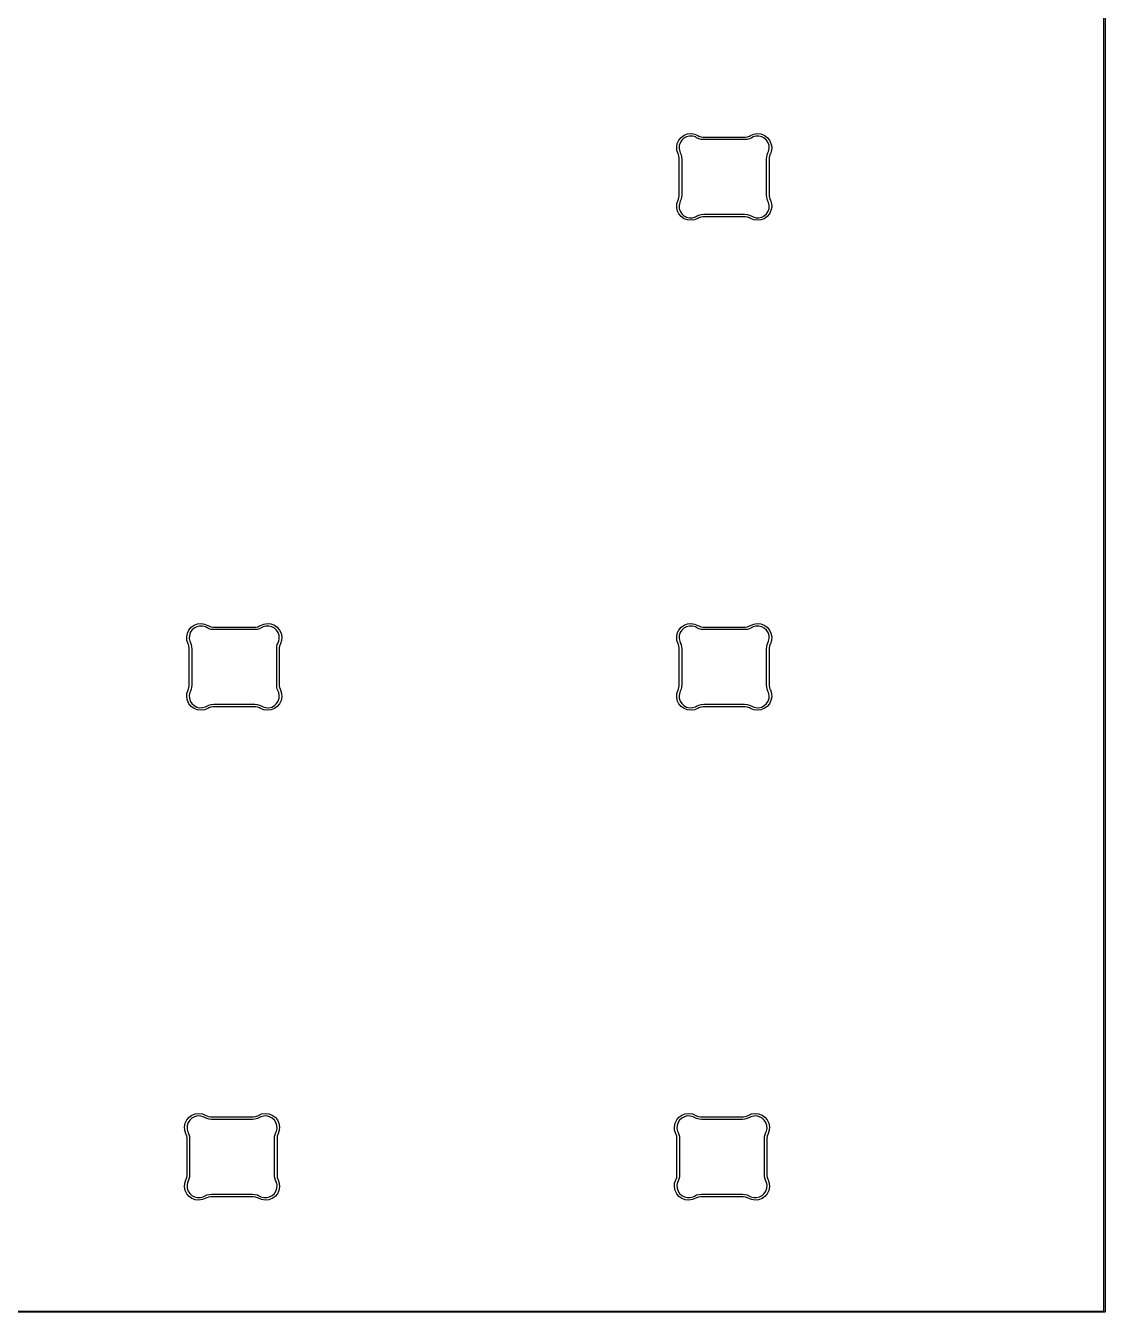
# Model space of a CAD drawing. Extents: x -0.9 to 12.5, y -6 to -2.
# Drawn here: x 10.844 to 12.497, y -5.967 to -3.998 of the extents above; entities that cross this region are included whole.
import ezdxf

# ---------------------------------------------------------------- set-up
doc = ezdxf.new("R2010")
doc.units = 0
doc.header["$MEASUREMENT"] = 0
doc.layers.add('BLACK', color=7, linetype='CONTINUOUS')

msp = doc.modelspace()

# ---------------------------------------------------------------- linework, layer by layer
at = {"layer": 'BLACK', "linetype": 'CONTINUOUS'}
for p, q in [((12.4951, -5.9652), (12.4951, -2.0301)), ((12.497, -2.0291), (12.497, -5.9661)), ((11.8419, -4.1777), (11.8443, -4.1727)), ((11.8443, -4.1727), (11.8478, -4.1685)), ((11.8488, -4.1729), (11.8463, -4.1767)), ((11.8478, -4.1685), (11.8523, -4.1653)), ((11.8521, -4.1698), (11.8488, -4.1729)), ((11.8561, -4.1677), (11.8521, -4.1698)), ((11.8523, -4.1653), (11.8574, -4.1633)), ((11.8606, -4.1666), (11.8561, -4.1677)), ((11.8574, -4.1633), (11.8629, -4.1627)), ((11.8651, -4.1667), (11.8606, -4.1666)), ((11.8629, -4.1627), (11.8683, -4.1635)), ((11.8695, -4.1679), (11.8651, -4.1667)), ((11.8683, -4.1635), (11.8734, -4.1657)), ((11.8714, -4.1691), (11.8695, -4.1679)), ((11.8749, -4.1707), (11.8714, -4.1691)), ((11.8714, -4.1691), (11.8714, -4.1691)), ((11.8714, -4.1691), (11.8714, -4.1691)), ((11.8714, -4.1691), (11.8714, -4.1691)), ((11.8714, -4.1691), (11.8714, -4.1691)), ((11.8734, -4.1657), (11.8734, -4.1657)), ((11.8734, -4.1657), (11.8734, -4.1657)), ((11.8734, -4.1657), (11.8734, -4.1657)), ((11.8734, -4.1657), (11.8734, -4.1657)), ((11.8734, -4.1657), (11.8734, -4.1657)), ((11.8734, -4.1657), (11.8748, -4.1665)), ((11.8748, -4.1665), (11.8777, -4.1676)), ((11.8785, -4.1717), (11.8749, -4.1707)), ((11.8777, -4.1676), (11.8808, -4.1681)), ((11.8823, -4.172), (11.8785, -4.1717)), ((11.8808, -4.1681), (11.8823, -4.1681)), ((11.8823, -4.1681), (11.8823, -4.1681)), ((11.8823, -4.1681), (11.8823, -4.1681)), ((11.8823, -4.1681), (11.9449, -4.1681)), ((11.9449, -4.172), (11.8823, -4.172)), ((11.8823, -4.172), (11.8823, -4.172)), ((11.9449, -4.1681), (11.9449, -4.1681)), ((11.9449, -4.1681), (11.9449, -4.1681)), ((11.9449, -4.1681), (11.9449, -4.1681)), ((11.9449, -4.1681), (11.9465, -4.1681)), ((11.9487, -4.1717), (11.9449, -4.172)), ((11.9449, -4.172), (11.9449, -4.172)), ((11.9449, -4.172), (11.9449, -4.172)), ((11.9465, -4.1681), (11.9495, -4.1676)), ((11.9524, -4.1707), (11.9487, -4.1717)), ((11.9495, -4.1676), (11.9525, -4.1665)), ((11.9558, -4.1691), (11.9524, -4.1707)), ((11.9525, -4.1665), (11.9538, -4.1657)), ((11.9538, -4.1657), (11.9589, -4.1635)), ((11.9538, -4.1657), (11.9538, -4.1657)), ((11.9538, -4.1657), (11.9538, -4.1657)), ((11.9538, -4.1657), (11.9538, -4.1657)), ((11.9578, -4.1679), (11.9558, -4.1691)), ((11.9558, -4.1691), (11.9558, -4.1691)), ((11.9558, -4.1691), (11.9558, -4.1691)), ((11.9558, -4.1691), (11.9558, -4.1691)), ((11.9622, -4.1667), (11.9578, -4.1679)), ((11.9589, -4.1635), (11.9643, -4.1627)), ((11.9667, -4.1666), (11.9622, -4.1667)), ((11.9643, -4.1627), (11.9698, -4.1633)), ((11.9711, -4.1677), (11.9667, -4.1666)), ((11.9698, -4.1633), (11.975, -4.1653)), ((11.9751, -4.1698), (11.9711, -4.1677)), ((11.975, -4.1653), (11.9794, -4.1685)), ((11.9784, -4.1729), (11.9751, -4.1698)), ((11.9809, -4.1767), (11.9784, -4.1729)), ((11.9794, -4.1685), (11.983, -4.1727)), ((11.983, -4.1727), (11.9853, -4.1777)), ((11.8409, -4.1831), (11.8419, -4.1777)), ((11.8412, -4.1886), (11.8409, -4.1831)), ((11.843, -4.1938), (11.8412, -4.1886)), ((11.8435, -4.195), (11.843, -4.1938)), ((11.843, -4.1938), (11.843, -4.1938)), ((11.8443, -4.1975), (11.8435, -4.195)), ((11.8449, -4.181), (11.8447, -4.1856)), ((11.8447, -4.1856), (11.8455, -4.19)), ((11.8463, -4.1767), (11.8449, -4.181)), ((11.8455, -4.19), (11.8465, -4.1921)), ((11.8465, -4.1921), (11.8477, -4.1951)), ((11.9795, -4.1951), (11.9807, -4.1921)), ((11.9807, -4.1921), (11.9817, -4.19)), ((11.9807, -4.1921), (11.9807, -4.1921)), ((11.9807, -4.1921), (11.9807, -4.1921)), ((11.9807, -4.1921), (11.9807, -4.1921)), ((11.9807, -4.1921), (11.9807, -4.1921)), ((11.9807, -4.1921), (11.9807, -4.1921)), ((11.9823, -4.181), (11.9809, -4.1767)), ((11.9817, -4.19), (11.9826, -4.1856)), ((11.9826, -4.1856), (11.9823, -4.181)), ((11.9837, -4.195), (11.9829, -4.1975)), ((11.9843, -4.1938), (11.9837, -4.195)), ((11.986, -4.1886), (11.9843, -4.1938)), ((11.9843, -4.1938), (11.9843, -4.1938)), ((11.9843, -4.1938), (11.9843, -4.1938)), ((11.9843, -4.1938), (11.9843, -4.1938)), ((11.9843, -4.1938), (11.9843, -4.1938)), ((11.9853, -4.1777), (11.9864, -4.1831)), ((11.9864, -4.1831), (11.986, -4.1886)), ((11.8447, -4.2001), (11.8443, -4.1975)), ((11.8447, -4.2015), (11.8447, -4.2001)), ((11.8447, -4.2568), (11.8447, -4.2015)), ((11.8447, -4.2015), (11.8447, -4.2015)), ((11.8477, -4.1951), (11.8484, -4.1982)), ((11.8484, -4.1982), (11.8487, -4.2015)), ((11.8487, -4.2015), (11.8487, -4.2015)), ((11.8487, -4.2015), (11.8487, -4.2015)), ((11.8487, -4.2015), (11.8487, -4.2015)), ((11.8487, -4.2015), (11.8487, -4.2568)), ((11.9786, -4.2015), (11.9788, -4.1982)), ((11.9786, -4.2568), (11.9786, -4.2015)), ((11.9786, -4.2015), (11.9786, -4.2015)), ((11.9786, -4.2015), (11.9786, -4.2015)), ((11.9788, -4.1982), (11.9795, -4.1951)), ((11.9829, -4.1975), (11.9825, -4.2001)), ((11.9825, -4.2001), (11.9825, -4.2015)), ((11.9825, -4.2015), (11.9825, -4.2568)), ((11.8409, -4.2752), (11.8412, -4.2697)), ((11.8412, -4.2697), (11.843, -4.2645)), ((11.843, -4.2645), (11.8435, -4.2633)), ((11.843, -4.2645), (11.843, -4.2645)), ((11.843, -4.2645), (11.843, -4.2645)), ((11.843, -4.2645), (11.843, -4.2645)), ((11.843, -4.2645), (11.843, -4.2645)), ((11.8435, -4.2633), (11.8443, -4.2608)), ((11.8443, -4.2608), (11.8447, -4.2581)), ((11.8447, -4.2581), (11.8447, -4.2568)), ((11.8447, -4.2568), (11.8447, -4.2568)), ((11.8455, -4.2682), (11.8447, -4.2727)), ((11.8447, -4.2727), (11.8449, -4.2772)), ((11.8465, -4.2662), (11.8455, -4.2682)), ((11.8477, -4.2632), (11.8465, -4.2662)), ((11.8465, -4.2662), (11.8465, -4.2662)), ((11.8465, -4.2662), (11.8465, -4.2662)), ((11.8465, -4.2662), (11.8465, -4.2662)), ((11.8465, -4.2662), (11.8465, -4.2662)), ((11.8465, -4.2662), (11.8465, -4.2662)), ((11.8484, -4.26), (11.8477, -4.2632)), ((11.8487, -4.2568), (11.8484, -4.26)), ((11.8487, -4.2568), (11.8487, -4.2568)), ((11.8487, -4.2568), (11.8487, -4.2568)), ((11.9788, -4.26), (11.9786, -4.2568)), ((11.9786, -4.2568), (11.9786, -4.2568)), ((11.9786, -4.2568), (11.9786, -4.2568)), ((11.9786, -4.2568), (11.9786, -4.2568)), ((11.9795, -4.2632), (11.9788, -4.26)), ((11.9807, -4.2662), (11.9795, -4.2632)), ((11.9817, -4.2682), (11.9807, -4.2662)), ((11.9807, -4.2662), (11.9807, -4.2662)), ((11.9807, -4.2662), (11.9807, -4.2662)), ((11.9826, -4.2727), (11.9817, -4.2682)), ((11.9823, -4.2772), (11.9826, -4.2727)), ((11.9825, -4.2568), (11.9825, -4.2568)), ((11.9825, -4.2568), (11.9825, -4.2581)), ((11.9825, -4.2581), (11.9829, -4.2608)), ((11.9829, -4.2608), (11.9837, -4.2633)), ((11.9837, -4.2633), (11.9843, -4.2645)), ((11.9843, -4.2645), (11.9843, -4.2645)), ((11.9843, -4.2645), (11.9843, -4.2645)), ((11.9843, -4.2645), (11.986, -4.2697)), ((11.986, -4.2697), (11.9864, -4.2752)), ((11.8419, -4.2806), (11.8409, -4.2752)), ((11.8443, -4.2856), (11.8419, -4.2806)), ((11.8478, -4.2898), (11.8443, -4.2856)), ((11.8449, -4.2772), (11.8463, -4.2815)), ((11.8463, -4.2815), (11.8488, -4.2854)), ((11.8523, -4.293), (11.8478, -4.2898)), ((11.8488, -4.2854), (11.8521, -4.2884)), ((11.8521, -4.2884), (11.8561, -4.2906)), ((11.8574, -4.2949), (11.8523, -4.293)), ((11.8561, -4.2906), (11.8606, -4.2916)), ((11.8606, -4.2916), (11.8651, -4.2915)), ((11.8651, -4.2915), (11.8695, -4.2903)), ((11.8734, -4.2926), (11.8683, -4.2947)), ((11.8695, -4.2903), (11.8714, -4.2892)), ((11.8714, -4.2892), (11.8749, -4.2876)), ((11.8714, -4.2892), (11.8714, -4.2892)), ((11.8748, -4.2918), (11.8734, -4.2926)), ((11.8734, -4.2926), (11.8734, -4.2926)), ((11.8734, -4.2926), (11.8734, -4.2926)), ((11.8777, -4.2907), (11.8748, -4.2918)), ((11.8749, -4.2876), (11.8785, -4.2866)), ((11.8808, -4.2902), (11.8777, -4.2907)), ((11.8785, -4.2866), (11.8823, -4.2862)), ((11.8823, -4.2902), (11.8808, -4.2902)), ((11.8823, -4.2862), (11.8823, -4.2862)), ((11.8823, -4.2862), (11.8823, -4.2862)), ((11.8823, -4.2862), (11.8823, -4.2862)), ((11.8823, -4.2862), (11.9449, -4.2862)), ((11.9449, -4.2902), (11.8823, -4.2902)), ((11.8823, -4.2902), (11.8823, -4.2902)), ((11.8823, -4.2902), (11.8823, -4.2902)), ((11.9449, -4.2862), (11.9449, -4.2862)), ((11.9449, -4.2862), (11.9487, -4.2866)), ((11.9465, -4.2902), (11.9449, -4.2902)), ((11.9449, -4.2902), (11.9449, -4.2902)), ((11.9449, -4.2902), (11.9449, -4.2902)), ((11.9495, -4.2907), (11.9465, -4.2902)), ((11.9487, -4.2866), (11.9524, -4.2876)), ((11.9525, -4.2918), (11.9495, -4.2907)), ((11.9524, -4.2876), (11.9558, -4.2892)), ((11.9538, -4.2926), (11.9525, -4.2918)), ((11.9589, -4.2947), (11.9538, -4.2926)), ((11.9538, -4.2926), (11.9538, -4.2926)), ((11.9538, -4.2926), (11.9538, -4.2926)), ((11.9538, -4.2926), (11.9538, -4.2926)), ((11.9538, -4.2926), (11.9538, -4.2926)), ((11.9538, -4.2926), (11.9538, -4.2926)), ((11.9558, -4.2892), (11.9558, -4.2892)), ((11.9558, -4.2892), (11.9558, -4.2892)), ((11.9558, -4.2892), (11.9558, -4.2892)), ((11.9558, -4.2892), (11.9558, -4.2892)), ((11.9558, -4.2892), (11.9578, -4.2903)), ((11.9578, -4.2903), (11.9622, -4.2915)), ((11.9622, -4.2915), (11.9667, -4.2916)), ((11.9667, -4.2916), (11.9711, -4.2906)), ((11.975, -4.293), (11.9698, -4.2949)), ((11.9711, -4.2906), (11.9751, -4.2884)), ((11.9794, -4.2898), (11.975, -4.293)), ((11.9751, -4.2884), (11.9784, -4.2854)), ((11.9784, -4.2854), (11.9809, -4.2815)), ((11.983, -4.2856), (11.9794, -4.2898)), ((11.9809, -4.2815), (11.9823, -4.2772)), ((11.9853, -4.2806), (11.983, -4.2856)), ((11.9864, -4.2752), (11.9853, -4.2806)), ((11.8629, -4.2955), (11.8574, -4.2949)), ((11.8683, -4.2947), (11.8629, -4.2955)), ((11.9643, -4.2955), (11.9589, -4.2947)), ((11.9698, -4.2949), (11.9643, -4.2955)), ((11.0919, -4.9277), (11.0943, -4.9227)), ((11.0943, -4.9227), (11.0978, -4.9185)), ((11.0988, -4.9229), (11.0963, -4.9267)), ((11.0978, -4.9185), (11.1023, -4.9153)), ((11.1021, -4.9198), (11.0988, -4.9229)), ((11.1061, -4.9177), (11.1021, -4.9198)), ((11.1023, -4.9153), (11.1074, -4.9133)), ((11.1106, -4.9166), (11.1061, -4.9177)), ((11.1074, -4.9133), (11.1129, -4.9127)), ((11.1151, -4.9167), (11.1106, -4.9166)), ((11.1129, -4.9127), (11.1183, -4.9135)), ((11.1195, -4.9179), (11.1151, -4.9167)), ((11.1183, -4.9135), (11.1234, -4.9157)), ((11.1214, -4.9191), (11.1195, -4.9179)), ((11.1249, -4.9207), (11.1214, -4.9191)), ((11.1214, -4.9191), (11.1214, -4.9191)), ((11.1214, -4.9191), (11.1214, -4.9191)), ((11.1214, -4.9191), (11.1214, -4.9191)), ((11.1214, -4.9191), (11.1214, -4.9191)), ((11.1234, -4.9157), (11.1234, -4.9157)), ((11.1234, -4.9157), (11.1234, -4.9157)), ((11.1234, -4.9157), (11.1234, -4.9157)), ((11.1234, -4.9157), (11.1234, -4.9157)), ((11.1234, -4.9157), (11.1234, -4.9157)), ((11.1234, -4.9157), (11.1248, -4.9165)), ((11.1248, -4.9165), (11.1277, -4.9176)), ((11.1285, -4.9217), (11.1249, -4.9207)), ((11.1277, -4.9176), (11.1308, -4.9181)), ((11.1323, -4.922), (11.1285, -4.9217)), ((11.1308, -4.9181), (11.1323, -4.9181)), ((11.1323, -4.9181), (11.1323, -4.9181)), ((11.1323, -4.9181), (11.1323, -4.9181)), ((11.1323, -4.9181), (11.1949, -4.9181)), ((11.1949, -4.922), (11.1323, -4.922)), ((11.1323, -4.922), (11.1323, -4.922)), ((11.1949, -4.9181), (11.1949, -4.9181)), ((11.1949, -4.9181), (11.1949, -4.9181)), ((11.1949, -4.9181), (11.1949, -4.9181)), ((11.1949, -4.9181), (11.1965, -4.9181)), ((11.1987, -4.9217), (11.1949, -4.922)), ((11.1949, -4.922), (11.1949, -4.922)), ((11.1949, -4.922), (11.1949, -4.922)), ((11.1965, -4.9181), (11.1995, -4.9176)), ((11.2024, -4.9207), (11.1987, -4.9217)), ((11.1995, -4.9176), (11.2025, -4.9165)), ((11.2058, -4.9191), (11.2024, -4.9207)), ((11.2025, -4.9165), (11.2038, -4.9157)), ((11.2038, -4.9157), (11.2089, -4.9135)), ((11.2038, -4.9157), (11.2038, -4.9157)), ((11.2038, -4.9157), (11.2038, -4.9157)), ((11.2038, -4.9157), (11.2038, -4.9157)), ((11.2078, -4.9179), (11.2058, -4.9191)), ((11.2058, -4.9191), (11.2058, -4.9191)), ((11.2058, -4.9191), (11.2058, -4.9191)), ((11.2058, -4.9191), (11.2058, -4.9191)), ((11.2122, -4.9167), (11.2078, -4.9179)), ((11.2089, -4.9135), (11.2143, -4.9127)), ((11.2167, -4.9166), (11.2122, -4.9167)), ((11.2143, -4.9127), (11.2198, -4.9133)), ((11.2211, -4.9177), (11.2167, -4.9166)), ((11.2198, -4.9133), (11.225, -4.9153)), ((11.2251, -4.9198), (11.2211, -4.9177)), ((11.225, -4.9153), (11.2294, -4.9185)), ((11.2284, -4.9229), (11.2251, -4.9198)), ((11.2309, -4.9267), (11.2284, -4.9229)), ((11.2294, -4.9185), (11.233, -4.9227)), ((11.233, -4.9227), (11.2353, -4.9277)), ((11.8419, -4.9277), (11.8443, -4.9227)), ((11.8443, -4.9227), (11.8478, -4.9185)), ((11.8488, -4.9229), (11.8463, -4.9267)), ((11.8478, -4.9185), (11.8523, -4.9153)), ((11.8521, -4.9198), (11.8488, -4.9229)), ((11.8561, -4.9177), (11.8521, -4.9198)), ((11.8523, -4.9153), (11.8574, -4.9133)), ((11.8606, -4.9166), (11.8561, -4.9177)), ((11.8574, -4.9133), (11.8629, -4.9127)), ((11.8651, -4.9167), (11.8606, -4.9166)), ((11.8629, -4.9127), (11.8683, -4.9135)), ((11.8695, -4.9179), (11.8651, -4.9167)), ((11.8683, -4.9135), (11.8734, -4.9157)), ((11.8714, -4.9191), (11.8695, -4.9179)), ((11.8749, -4.9207), (11.8714, -4.9191)), ((11.8714, -4.9191), (11.8714, -4.9191)), ((11.8714, -4.9191), (11.8714, -4.9191)), ((11.8714, -4.9191), (11.8714, -4.9191)), ((11.8714, -4.9191), (11.8714, -4.9191)), ((11.8734, -4.9157), (11.8734, -4.9157)), ((11.8734, -4.9157), (11.8734, -4.9157)), ((11.8734, -4.9157), (11.8734, -4.9157)), ((11.8734, -4.9157), (11.8734, -4.9157)), ((11.8734, -4.9157), (11.8734, -4.9157)), ((11.8734, -4.9157), (11.8748, -4.9165)), ((11.8748, -4.9165), (11.8777, -4.9176)), ((11.8785, -4.9217), (11.8749, -4.9207)), ((11.8777, -4.9176), (11.8808, -4.9181)), ((11.8823, -4.922), (11.8785, -4.9217)), ((11.8808, -4.9181), (11.8823, -4.9181)), ((11.8823, -4.9181), (11.8823, -4.9181)), ((11.8823, -4.9181), (11.8823, -4.9181)), ((11.8823, -4.9181), (11.9449, -4.9181)), ((11.9449, -4.922), (11.8823, -4.922)), ((11.8823, -4.922), (11.8823, -4.922)), ((11.9449, -4.9181), (11.9449, -4.9181)), ((11.9449, -4.9181), (11.9449, -4.9181)), ((11.9449, -4.9181), (11.9449, -4.9181)), ((11.9449, -4.9181), (11.9465, -4.9181)), ((11.9487, -4.9217), (11.9449, -4.922)), ((11.9449, -4.922), (11.9449, -4.922)), ((11.9449, -4.922), (11.9449, -4.922)), ((11.9465, -4.9181), (11.9495, -4.9176)), ((11.9524, -4.9207), (11.9487, -4.9217)), ((11.9495, -4.9176), (11.9525, -4.9165)), ((11.9558, -4.9191), (11.9524, -4.9207)), ((11.9525, -4.9165), (11.9538, -4.9157)), ((11.9538, -4.9157), (11.9589, -4.9135)), ((11.9538, -4.9157), (11.9538, -4.9157)), ((11.9538, -4.9157), (11.9538, -4.9157)), ((11.9538, -4.9157), (11.9538, -4.9157)), ((11.9578, -4.9179), (11.9558, -4.9191)), ((11.9558, -4.9191), (11.9558, -4.9191)), ((11.9558, -4.9191), (11.9558, -4.9191)), ((11.9558, -4.9191), (11.9558, -4.9191)), ((11.9622, -4.9167), (11.9578, -4.9179)), ((11.9589, -4.9135), (11.9643, -4.9127)), ((11.9667, -4.9166), (11.9622, -4.9167)), ((11.9643, -4.9127), (11.9698, -4.9133)), ((11.9711, -4.9177), (11.9667, -4.9166)), ((11.9698, -4.9133), (11.975, -4.9153)), ((11.9751, -4.9198), (11.9711, -4.9177)), ((11.975, -4.9153), (11.9794, -4.9185)), ((11.9784, -4.9229), (11.9751, -4.9198)), ((11.9809, -4.9267), (11.9784, -4.9229)), ((11.9794, -4.9185), (11.983, -4.9227)), ((11.983, -4.9227), (11.9853, -4.9277)), ((11.0909, -4.9331), (11.0919, -4.9277)), ((11.0912, -4.9386), (11.0909, -4.9331)), ((11.093, -4.9438), (11.0912, -4.9386)), ((11.0949, -4.931), (11.0947, -4.9356)), ((11.0947, -4.9356), (11.0955, -4.94)), ((11.0963, -4.9267), (11.0949, -4.931)), ((11.0955, -4.94), (11.0965, -4.9421)), ((11.0965, -4.9421), (11.0977, -4.9451)), ((11.2295, -4.9451), (11.2307, -4.9421)), ((11.2307, -4.9421), (11.2317, -4.94)), ((11.2307, -4.9421), (11.2307, -4.9421)), ((11.2307, -4.9421), (11.2307, -4.9421)), ((11.2307, -4.9421), (11.2307, -4.9421)), ((11.2307, -4.9421), (11.2307, -4.9421)), ((11.2307, -4.9421), (11.2307, -4.9421)), ((11.2323, -4.931), (11.2309, -4.9267)), ((11.2317, -4.94), (11.2326, -4.9356)), ((11.2326, -4.9356), (11.2323, -4.931)), ((11.236, -4.9386), (11.2343, -4.9438)), ((11.2353, -4.9277), (11.2364, -4.9331)), ((11.2364, -4.9331), (11.236, -4.9386)), ((11.8409, -4.9331), (11.8419, -4.9277)), ((11.8412, -4.9386), (11.8409, -4.9331)), ((11.843, -4.9438), (11.8412, -4.9386)), ((11.8449, -4.931), (11.8447, -4.9356)), ((11.8447, -4.9356), (11.8455, -4.94)), ((11.8463, -4.9267), (11.8449, -4.931)), ((11.8455, -4.94), (11.8465, -4.9421)), ((11.8465, -4.9421), (11.8477, -4.9451)), ((11.9795, -4.9451), (11.9807, -4.9421)), ((11.9807, -4.9421), (11.9817, -4.94)), ((11.9807, -4.9421), (11.9807, -4.9421)), ((11.9807, -4.9421), (11.9807, -4.9421)), ((11.9807, -4.9421), (11.9807, -4.9421)), ((11.9807, -4.9421), (11.9807, -4.9421)), ((11.9807, -4.9421), (11.9807, -4.9421)), ((11.9823, -4.931), (11.9809, -4.9267)), ((11.9817, -4.94), (11.9826, -4.9356)), ((11.9826, -4.9356), (11.9823, -4.931)), ((11.986, -4.9386), (11.9843, -4.9438)), ((11.9853, -4.9277), (11.9864, -4.9331)), ((11.9864, -4.9331), (11.986, -4.9386)), ((11.0935, -4.945), (11.093, -4.9438)), ((11.093, -4.9438), (11.093, -4.9438)), ((11.0943, -4.9475), (11.0935, -4.945)), ((11.0947, -4.9501), (11.0943, -4.9475)), ((11.0947, -4.9515), (11.0947, -4.9501)), ((11.0947, -5.0068), (11.0947, -4.9515)), ((11.0947, -4.9515), (11.0947, -4.9515)), ((11.0977, -4.9451), (11.0984, -4.9482)), ((11.0984, -4.9482), (11.0987, -4.9515)), ((11.0987, -4.9515), (11.0987, -4.9515)), ((11.0987, -4.9515), (11.0987, -4.9515)), ((11.0987, -4.9515), (11.0987, -4.9515)), ((11.0987, -4.9515), (11.0987, -5.0068)), ((11.2286, -4.9515), (11.2288, -4.9482)), ((11.2286, -5.0068), (11.2286, -4.9515)), ((11.2286, -4.9515), (11.2286, -4.9515)), ((11.2286, -4.9515), (11.2286, -4.9515)), ((11.2288, -4.9482), (11.2295, -4.9451)), ((11.2329, -4.9475), (11.2325, -4.9501)), ((11.2325, -4.9501), (11.2325, -4.9515)), ((11.2325, -4.9515), (11.2325, -5.0068)), ((11.2337, -4.945), (11.2329, -4.9475)), ((11.2343, -4.9438), (11.2337, -4.945)), ((11.2343, -4.9438), (11.2343, -4.9438)), ((11.2343, -4.9438), (11.2343, -4.9438)), ((11.2343, -4.9438), (11.2343, -4.9438)), ((11.2343, -4.9438), (11.2343, -4.9438)), ((11.8435, -4.945), (11.843, -4.9438)), ((11.843, -4.9438), (11.843, -4.9438)), ((11.8443, -4.9475), (11.8435, -4.945)), ((11.8447, -4.9501), (11.8443, -4.9475)), ((11.8447, -4.9515), (11.8447, -4.9501)), ((11.8447, -5.0068), (11.8447, -4.9515)), ((11.8447, -4.9515), (11.8447, -4.9515)), ((11.8477, -4.9451), (11.8484, -4.9482)), ((11.8484, -4.9482), (11.8487, -4.9515)), ((11.8487, -4.9515), (11.8487, -4.9515)), ((11.8487, -4.9515), (11.8487, -4.9515)), ((11.8487, -4.9515), (11.8487, -4.9515)), ((11.8487, -4.9515), (11.8487, -5.0068)), ((11.9786, -4.9515), (11.9788, -4.9482)), ((11.9786, -5.0068), (11.9786, -4.9515)), ((11.9786, -4.9515), (11.9786, -4.9515)), ((11.9786, -4.9515), (11.9786, -4.9515)), ((11.9788, -4.9482), (11.9795, -4.9451)), ((11.9829, -4.9475), (11.9825, -4.9501)), ((11.9825, -4.9501), (11.9825, -4.9515)), ((11.9825, -4.9515), (11.9825, -5.0068)), ((11.9837, -4.945), (11.9829, -4.9475)), ((11.9843, -4.9438), (11.9837, -4.945)), ((11.9843, -4.9438), (11.9843, -4.9438)), ((11.9843, -4.9438), (11.9843, -4.9438)), ((11.9843, -4.9438), (11.9843, -4.9438)), ((11.9843, -4.9438), (11.9843, -4.9438)), ((11.0909, -5.0252), (11.0912, -5.0197)), ((11.0912, -5.0197), (11.093, -5.0145)), ((11.093, -5.0145), (11.0935, -5.0133)), ((11.093, -5.0145), (11.093, -5.0145)), ((11.093, -5.0145), (11.093, -5.0145)), ((11.093, -5.0145), (11.093, -5.0145)), ((11.093, -5.0145), (11.093, -5.0145)), ((11.0935, -5.0133), (11.0943, -5.0108)), ((11.0943, -5.0108), (11.0947, -5.0081)), ((11.0947, -5.0081), (11.0947, -5.0068)), ((11.0947, -5.0068), (11.0947, -5.0068)), ((11.0955, -5.0182), (11.0947, -5.0227)), ((11.0965, -5.0162), (11.0955, -5.0182)), ((11.0977, -5.0132), (11.0965, -5.0162)), ((11.0965, -5.0162), (11.0965, -5.0162)), ((11.0965, -5.0162), (11.0965, -5.0162)), ((11.0965, -5.0162), (11.0965, -5.0162)), ((11.0965, -5.0162), (11.0965, -5.0162)), ((11.0965, -5.0162), (11.0965, -5.0162)), ((11.0984, -5.01), (11.0977, -5.0132)), ((11.0987, -5.0068), (11.0984, -5.01)), ((11.0987, -5.0068), (11.0987, -5.0068)), ((11.0987, -5.0068), (11.0987, -5.0068)), ((11.2288, -5.01), (11.2286, -5.0068)), ((11.2286, -5.0068), (11.2286, -5.0068)), ((11.2286, -5.0068), (11.2286, -5.0068)), ((11.2286, -5.0068), (11.2286, -5.0068)), ((11.2295, -5.0132), (11.2288, -5.01)), ((11.2307, -5.0162), (11.2295, -5.0132)), ((11.2317, -5.0182), (11.2307, -5.0162)), ((11.2307, -5.0162), (11.2307, -5.0162)), ((11.2307, -5.0162), (11.2307, -5.0162)), ((11.2326, -5.0227), (11.2317, -5.0182)), ((11.2325, -5.0068), (11.2325, -5.0068)), ((11.2325, -5.0068), (11.2325, -5.0081)), ((11.2325, -5.0081), (11.2329, -5.0108)), ((11.2329, -5.0108), (11.2337, -5.0133)), ((11.2337, -5.0133), (11.2343, -5.0145)), ((11.2343, -5.0145), (11.2343, -5.0145)), ((11.2343, -5.0145), (11.2343, -5.0145)), ((11.2343, -5.0145), (11.236, -5.0197)), ((11.236, -5.0197), (11.2364, -5.0252)), ((11.8409, -5.0252), (11.8412, -5.0197)), ((11.8412, -5.0197), (11.843, -5.0145)), ((11.843, -5.0145), (11.8435, -5.0133)), ((11.843, -5.0145), (11.843, -5.0145)), ((11.843, -5.0145), (11.843, -5.0145)), ((11.843, -5.0145), (11.843, -5.0145)), ((11.843, -5.0145), (11.843, -5.0145)), ((11.8435, -5.0133), (11.8443, -5.0108)), ((11.8443, -5.0108), (11.8447, -5.0081)), ((11.8447, -5.0081), (11.8447, -5.0068)), ((11.8447, -5.0068), (11.8447, -5.0068)), ((11.8455, -5.0182), (11.8447, -5.0227)), ((11.8465, -5.0162), (11.8455, -5.0182)), ((11.8477, -5.0132), (11.8465, -5.0162)), ((11.8465, -5.0162), (11.8465, -5.0162)), ((11.8465, -5.0162), (11.8465, -5.0162)), ((11.8465, -5.0162), (11.8465, -5.0162)), ((11.8465, -5.0162), (11.8465, -5.0162)), ((11.8465, -5.0162), (11.8465, -5.0162)), ((11.8484, -5.01), (11.8477, -5.0132)), ((11.8487, -5.0068), (11.8484, -5.01)), ((11.8487, -5.0068), (11.8487, -5.0068)), ((11.8487, -5.0068), (11.8487, -5.0068)), ((11.9788, -5.01), (11.9786, -5.0068)), ((11.9786, -5.0068), (11.9786, -5.0068)), ((11.9786, -5.0068), (11.9786, -5.0068)), ((11.9786, -5.0068), (11.9786, -5.0068)), ((11.9795, -5.0132), (11.9788, -5.01)), ((11.9807, -5.0162), (11.9795, -5.0132)), ((11.9817, -5.0182), (11.9807, -5.0162)), ((11.9807, -5.0162), (11.9807, -5.0162)), ((11.9807, -5.0162), (11.9807, -5.0162)), ((11.9826, -5.0227), (11.9817, -5.0182)), ((11.9825, -5.0068), (11.9825, -5.0068)), ((11.9825, -5.0068), (11.9825, -5.0081)), ((11.9825, -5.0081), (11.9829, -5.0108)), ((11.9829, -5.0108), (11.9837, -5.0133)), ((11.9837, -5.0133), (11.9843, -5.0145)), ((11.9843, -5.0145), (11.9843, -5.0145)), ((11.9843, -5.0145), (11.9843, -5.0145)), ((11.9843, -5.0145), (11.986, -5.0197)), ((11.986, -5.0197), (11.9864, -5.0252)), ((11.0919, -5.0306), (11.0909, -5.0252)), ((11.0943, -5.0356), (11.0919, -5.0306)), ((11.0978, -5.0398), (11.0943, -5.0356)), ((11.0947, -5.0227), (11.0949, -5.0272)), ((11.0949, -5.0272), (11.0963, -5.0315)), ((11.0963, -5.0315), (11.0988, -5.0354)), ((11.1023, -5.043), (11.0978, -5.0398)), ((11.0988, -5.0354), (11.1021, -5.0384)), ((11.1021, -5.0384), (11.1061, -5.0406)), ((11.1061, -5.0406), (11.1106, -5.0416)), ((11.1106, -5.0416), (11.1151, -5.0415)), ((11.1151, -5.0415), (11.1195, -5.0403)), ((11.1195, -5.0403), (11.1214, -5.0392)), ((11.1214, -5.0392), (11.1249, -5.0376)), ((11.1214, -5.0392), (11.1214, -5.0392)), ((11.1248, -5.0418), (11.1234, -5.0426)), ((11.1277, -5.0407), (11.1248, -5.0418)), ((11.1249, -5.0376), (11.1285, -5.0366)), ((11.1308, -5.0402), (11.1277, -5.0407)), ((11.1285, -5.0366), (11.1323, -5.0362)), ((11.1323, -5.0402), (11.1308, -5.0402)), ((11.1323, -5.0362), (11.1323, -5.0362)), ((11.1323, -5.0362), (11.1323, -5.0362)), ((11.1323, -5.0362), (11.1323, -5.0362)), ((11.1323, -5.0362), (11.1949, -5.0362)), ((11.1949, -5.0402), (11.1323, -5.0402)), ((11.1323, -5.0402), (11.1323, -5.0402)), ((11.1323, -5.0402), (11.1323, -5.0402)), ((11.1949, -5.0362), (11.1949, -5.0362)), ((11.1949, -5.0362), (11.1987, -5.0366)), ((11.1965, -5.0402), (11.1949, -5.0402)), ((11.1949, -5.0402), (11.1949, -5.0402)), ((11.1949, -5.0402), (11.1949, -5.0402)), ((11.1995, -5.0407), (11.1965, -5.0402)), ((11.1987, -5.0366), (11.2024, -5.0376)), ((11.2025, -5.0418), (11.1995, -5.0407)), ((11.2024, -5.0376), (11.2058, -5.0392)), ((11.2038, -5.0426), (11.2025, -5.0418)), ((11.2058, -5.0392), (11.2058, -5.0392)), ((11.2058, -5.0392), (11.2058, -5.0392)), ((11.2058, -5.0392), (11.2058, -5.0392)), ((11.2058, -5.0392), (11.2058, -5.0392)), ((11.2058, -5.0392), (11.2078, -5.0403)), ((11.2078, -5.0403), (11.2122, -5.0415)), ((11.2122, -5.0415), (11.2167, -5.0416)), ((11.2167, -5.0416), (11.2211, -5.0406)), ((11.2211, -5.0406), (11.2251, -5.0384)), ((11.2294, -5.0398), (11.225, -5.043)), ((11.2251, -5.0384), (11.2284, -5.0354)), ((11.2284, -5.0354), (11.2309, -5.0315)), ((11.233, -5.0356), (11.2294, -5.0398)), ((11.2309, -5.0315), (11.2323, -5.0272)), ((11.2323, -5.0272), (11.2326, -5.0227)), ((11.2353, -5.0306), (11.233, -5.0356)), ((11.2364, -5.0252), (11.2353, -5.0306)), ((11.8419, -5.0306), (11.8409, -5.0252)), ((11.8443, -5.0356), (11.8419, -5.0306)), ((11.8478, -5.0398), (11.8443, -5.0356)), ((11.8447, -5.0227), (11.8449, -5.0272)), ((11.8449, -5.0272), (11.8463, -5.0315)), ((11.8463, -5.0315), (11.8488, -5.0354)), ((11.8523, -5.043), (11.8478, -5.0398)), ((11.8488, -5.0354), (11.8521, -5.0384)), ((11.8521, -5.0384), (11.8561, -5.0406)), ((11.8561, -5.0406), (11.8606, -5.0416)), ((11.8606, -5.0416), (11.8651, -5.0415)), ((11.8651, -5.0415), (11.8695, -5.0403)), ((11.8695, -5.0403), (11.8714, -5.0392)), ((11.8714, -5.0392), (11.8749, -5.0376)), ((11.8714, -5.0392), (11.8714, -5.0392)), ((11.8748, -5.0418), (11.8734, -5.0426)), ((11.8777, -5.0407), (11.8748, -5.0418)), ((11.8749, -5.0376), (11.8785, -5.0366)), ((11.8808, -5.0402), (11.8777, -5.0407)), ((11.8785, -5.0366), (11.8823, -5.0362)), ((11.8823, -5.0402), (11.8808, -5.0402)), ((11.8823, -5.0362), (11.8823, -5.0362)), ((11.8823, -5.0362), (11.8823, -5.0362)), ((11.8823, -5.0362), (11.8823, -5.0362)), ((11.8823, -5.0362), (11.9449, -5.0362)), ((11.9449, -5.0402), (11.8823, -5.0402)), ((11.8823, -5.0402), (11.8823, -5.0402)), ((11.8823, -5.0402), (11.8823, -5.0402)), ((11.9449, -5.0362), (11.9449, -5.0362)), ((11.9449, -5.0362), (11.9487, -5.0366)), ((11.9465, -5.0402), (11.9449, -5.0402)), ((11.9449, -5.0402), (11.9449, -5.0402)), ((11.9449, -5.0402), (11.9449, -5.0402)), ((11.9495, -5.0407), (11.9465, -5.0402)), ((11.9487, -5.0366), (11.9524, -5.0376)), ((11.9525, -5.0418), (11.9495, -5.0407)), ((11.9524, -5.0376), (11.9558, -5.0392)), ((11.9538, -5.0426), (11.9525, -5.0418)), ((11.9558, -5.0392), (11.9558, -5.0392)), ((11.9558, -5.0392), (11.9558, -5.0392)), ((11.9558, -5.0392), (11.9558, -5.0392)), ((11.9558, -5.0392), (11.9558, -5.0392)), ((11.9558, -5.0392), (11.9578, -5.0403)), ((11.9578, -5.0403), (11.9622, -5.0415)), ((11.9622, -5.0415), (11.9667, -5.0416)), ((11.9667, -5.0416), (11.9711, -5.0406)), ((11.9711, -5.0406), (11.9751, -5.0384)), ((11.9794, -5.0398), (11.975, -5.043)), ((11.9751, -5.0384), (11.9784, -5.0354)), ((11.9784, -5.0354), (11.9809, -5.0315)), ((11.983, -5.0356), (11.9794, -5.0398)), ((11.9809, -5.0315), (11.9823, -5.0272)), ((11.9823, -5.0272), (11.9826, -5.0227)), ((11.9853, -5.0306), (11.983, -5.0356)), ((11.9864, -5.0252), (11.9853, -5.0306)), ((11.1074, -5.0449), (11.1023, -5.043)), ((11.1129, -5.0455), (11.1074, -5.0449)), ((11.1183, -5.0447), (11.1129, -5.0455)), ((11.1234, -5.0426), (11.1183, -5.0447)), ((11.1234, -5.0426), (11.1234, -5.0426)), ((11.1234, -5.0426), (11.1234, -5.0426)), ((11.2089, -5.0447), (11.2038, -5.0426)), ((11.2038, -5.0426), (11.2038, -5.0426)), ((11.2038, -5.0426), (11.2038, -5.0426)), ((11.2038, -5.0426), (11.2038, -5.0426)), ((11.2038, -5.0426), (11.2038, -5.0426)), ((11.2038, -5.0426), (11.2038, -5.0426)), ((11.2143, -5.0455), (11.2089, -5.0447)), ((11.2198, -5.0449), (11.2143, -5.0455)), ((11.225, -5.043), (11.2198, -5.0449)), ((11.8574, -5.0449), (11.8523, -5.043)), ((11.8629, -5.0455), (11.8574, -5.0449)), ((11.8683, -5.0447), (11.8629, -5.0455)), ((11.8734, -5.0426), (11.8683, -5.0447)), ((11.8734, -5.0426), (11.8734, -5.0426)), ((11.8734, -5.0426), (11.8734, -5.0426)), ((11.9589, -5.0447), (11.9538, -5.0426)), ((11.9538, -5.0426), (11.9538, -5.0426)), ((11.9538, -5.0426), (11.9538, -5.0426)), ((11.9538, -5.0426), (11.9538, -5.0426)), ((11.9538, -5.0426), (11.9538, -5.0426)), ((11.9538, -5.0426), (11.9538, -5.0426)), ((11.9643, -5.0455), (11.9589, -5.0447)), ((11.9698, -5.0449), (11.9643, -5.0455)), ((11.975, -5.043), (11.9698, -5.0449)), ((11.0909, -5.6727), (11.0944, -5.6685)), ((11.0944, -5.6685), (11.0989, -5.6653)), ((11.0987, -5.6698), (11.0954, -5.6729)), ((11.1028, -5.6677), (11.0987, -5.6698)), ((11.0989, -5.6653), (11.104, -5.6633)), ((11.1072, -5.6666), (11.1028, -5.6677)), ((11.104, -5.6633), (11.1095, -5.6627)), ((11.1117, -5.6667), (11.1072, -5.6666)), ((11.1095, -5.6627), (11.115, -5.6635)), ((11.1161, -5.6679), (11.1117, -5.6667)), ((11.115, -5.6635), (11.12, -5.6657)), ((11.118, -5.6691), (11.1161, -5.6679)), ((11.1215, -5.6707), (11.118, -5.6691)), ((11.118, -5.6691), (11.118, -5.6691)), ((11.118, -5.6691), (11.118, -5.6691)), ((11.118, -5.6691), (11.118, -5.6691)), ((11.118, -5.6691), (11.118, -5.6691)), ((11.12, -5.6657), (11.12, -5.6657)), ((11.12, -5.6657), (11.12, -5.6657)), ((11.12, -5.6657), (11.12, -5.6657)), ((11.12, -5.6657), (11.12, -5.6657)), ((11.12, -5.6657), (11.12, -5.6657)), ((11.12, -5.6657), (11.1214, -5.6665)), ((11.1214, -5.6665), (11.1243, -5.6676)), ((11.1252, -5.6717), (11.1215, -5.6707)), ((11.1243, -5.6676), (11.1274, -5.6681)), ((11.129, -5.672), (11.1252, -5.6717)), ((11.1274, -5.6681), (11.129, -5.6681)), ((11.129, -5.6681), (11.129, -5.6681)), ((11.129, -5.6681), (11.129, -5.6681)), ((11.129, -5.6681), (11.1915, -5.6681)), ((11.1915, -5.672), (11.129, -5.672)), ((11.129, -5.672), (11.129, -5.672)), ((11.1915, -5.6681), (11.1915, -5.6681)), ((11.1915, -5.6681), (11.1915, -5.6681)), ((11.1915, -5.6681), (11.1915, -5.6681)), ((11.1915, -5.6681), (11.1931, -5.6681)), ((11.1953, -5.6717), (11.1915, -5.672)), ((11.1915, -5.672), (11.1915, -5.672)), ((11.1915, -5.672), (11.1915, -5.672)), ((11.1931, -5.6681), (11.1962, -5.6676)), ((11.199, -5.6707), (11.1953, -5.6717)), ((11.1962, -5.6676), (11.1991, -5.6665)), ((11.2024, -5.6691), (11.199, -5.6707)), ((11.1991, -5.6665), (11.2005, -5.6657)), ((11.2005, -5.6657), (11.2055, -5.6635)), ((11.2005, -5.6657), (11.2005, -5.6657)), ((11.2005, -5.6657), (11.2005, -5.6657)), ((11.2005, -5.6657), (11.2005, -5.6657)), ((11.2044, -5.6679), (11.2024, -5.6691)), ((11.2024, -5.6691), (11.2024, -5.6691)), ((11.2024, -5.6691), (11.2024, -5.6691)), ((11.2024, -5.6691), (11.2024, -5.6691)), ((11.2088, -5.6667), (11.2044, -5.6679)), ((11.2055, -5.6635), (11.211, -5.6627)), ((11.2133, -5.6666), (11.2088, -5.6667)), ((11.211, -5.6627), (11.2164, -5.6633)), ((11.2177, -5.6677), (11.2133, -5.6666)), ((11.2164, -5.6633), (11.2216, -5.6653)), ((11.2217, -5.6698), (11.2177, -5.6677)), ((11.2216, -5.6653), (11.2261, -5.6685)), ((11.2251, -5.6729), (11.2217, -5.6698)), ((11.2261, -5.6685), (11.2296, -5.6727)), ((11.8409, -5.6727), (11.8444, -5.6685)), ((11.8444, -5.6685), (11.8489, -5.6653)), ((11.8487, -5.6698), (11.8454, -5.6729)), ((11.8528, -5.6677), (11.8487, -5.6698)), ((11.8489, -5.6653), (11.854, -5.6633)), ((11.8572, -5.6666), (11.8528, -5.6677)), ((11.854, -5.6633), (11.8595, -5.6627)), ((11.8617, -5.6667), (11.8572, -5.6666)), ((11.8595, -5.6627), (11.865, -5.6635)), ((11.8661, -5.6679), (11.8617, -5.6667)), ((11.865, -5.6635), (11.87, -5.6657)), ((11.868, -5.6691), (11.8661, -5.6679)), ((11.8715, -5.6707), (11.868, -5.6691)), ((11.868, -5.6691), (11.868, -5.6691)), ((11.868, -5.6691), (11.868, -5.6691)), ((11.868, -5.6691), (11.868, -5.6691)), ((11.868, -5.6691), (11.868, -5.6691)), ((11.87, -5.6657), (11.87, -5.6657)), ((11.87, -5.6657), (11.87, -5.6657)), ((11.87, -5.6657), (11.87, -5.6657)), ((11.87, -5.6657), (11.87, -5.6657)), ((11.87, -5.6657), (11.87, -5.6657)), ((11.87, -5.6657), (11.8714, -5.6665)), ((11.8714, -5.6665), (11.8743, -5.6676)), ((11.8752, -5.6717), (11.8715, -5.6707)), ((11.8743, -5.6676), (11.8774, -5.6681)), ((11.879, -5.672), (11.8752, -5.6717)), ((11.8774, -5.6681), (11.879, -5.6681)), ((11.879, -5.6681), (11.879, -5.6681)), ((11.879, -5.6681), (11.879, -5.6681)), ((11.879, -5.6681), (11.9415, -5.6681)), ((11.9415, -5.672), (11.879, -5.672)), ((11.879, -5.672), (11.879, -5.672)), ((11.9415, -5.6681), (11.9415, -5.6681)), ((11.9415, -5.6681), (11.9415, -5.6681)), ((11.9415, -5.6681), (11.9415, -5.6681)), ((11.9415, -5.6681), (11.9431, -5.6681)), ((11.9453, -5.6717), (11.9415, -5.672)), ((11.9415, -5.672), (11.9415, -5.672)), ((11.9415, -5.672), (11.9415, -5.672)), ((11.9431, -5.6681), (11.9462, -5.6676)), ((11.949, -5.6707), (11.9453, -5.6717)), ((11.9462, -5.6676), (11.9491, -5.6665)), ((11.9524, -5.6691), (11.949, -5.6707)), ((11.9491, -5.6665), (11.9505, -5.6657)), ((11.9505, -5.6657), (11.9555, -5.6635)), ((11.9505, -5.6657), (11.9505, -5.6657)), ((11.9505, -5.6657), (11.9505, -5.6657)), ((11.9505, -5.6657), (11.9505, -5.6657)), ((11.9544, -5.6679), (11.9524, -5.6691)), ((11.9524, -5.6691), (11.9524, -5.6691)), ((11.9524, -5.6691), (11.9524, -5.6691)), ((11.9524, -5.6691), (11.9524, -5.6691)), ((11.9588, -5.6667), (11.9544, -5.6679)), ((11.9555, -5.6635), (11.961, -5.6627)), ((11.9633, -5.6666), (11.9588, -5.6667)), ((11.961, -5.6627), (11.9664, -5.6633)), ((11.9677, -5.6677), (11.9633, -5.6666)), ((11.9664, -5.6633), (11.9716, -5.6653)), ((11.9717, -5.6698), (11.9677, -5.6677)), ((11.9716, -5.6653), (11.9761, -5.6685)), ((11.9751, -5.6729), (11.9717, -5.6698)), ((11.9761, -5.6685), (11.9796, -5.6727)), ((11.0875, -5.6831), (11.0885, -5.6777)), ((11.0878, -5.6886), (11.0875, -5.6831)), ((11.0896, -5.6938), (11.0878, -5.6886)), ((11.0885, -5.6777), (11.0909, -5.6727)), ((11.0916, -5.681), (11.0913, -5.6856)), ((11.0913, -5.6856), (11.0922, -5.69)), ((11.093, -5.6767), (11.0916, -5.681)), ((11.0922, -5.69), (11.0931, -5.6921)), ((11.0954, -5.6729), (11.093, -5.6767)), ((11.2275, -5.6767), (11.2251, -5.6729)), ((11.2273, -5.6921), (11.2283, -5.69)), ((11.2289, -5.681), (11.2275, -5.6767)), ((11.2283, -5.69), (11.2292, -5.6856)), ((11.2292, -5.6856), (11.2289, -5.681)), ((11.2296, -5.6727), (11.232, -5.6777)), ((11.2326, -5.6886), (11.2309, -5.6938)), ((11.232, -5.6777), (11.233, -5.6831)), ((11.233, -5.6831), (11.2326, -5.6886)), ((11.8375, -5.6831), (11.8385, -5.6777)), ((11.8378, -5.6886), (11.8375, -5.6831)), ((11.8396, -5.6938), (11.8378, -5.6886)), ((11.8385, -5.6777), (11.8409, -5.6727)), ((11.8416, -5.681), (11.8413, -5.6856)), ((11.8413, -5.6856), (11.8422, -5.69)), ((11.843, -5.6767), (11.8416, -5.681)), ((11.8422, -5.69), (11.8431, -5.6921)), ((11.8454, -5.6729), (11.843, -5.6767)), ((11.9775, -5.6767), (11.9751, -5.6729)), ((11.9773, -5.6921), (11.9783, -5.69)), ((11.9789, -5.681), (11.9775, -5.6767)), ((11.9783, -5.69), (11.9792, -5.6856)), ((11.9792, -5.6856), (11.9789, -5.681)), ((11.9796, -5.6727), (11.982, -5.6777)), ((11.9826, -5.6886), (11.9809, -5.6938)), ((11.982, -5.6777), (11.983, -5.6831)), ((11.983, -5.6831), (11.9826, -5.6886)), ((11.0902, -5.695), (11.0896, -5.6938)), ((11.0896, -5.6938), (11.0896, -5.6938)), ((11.0909, -5.6975), (11.0902, -5.695)), ((11.0913, -5.7001), (11.0909, -5.6975)), ((11.0913, -5.7015), (11.0913, -5.7001)), ((11.0913, -5.7568), (11.0913, -5.7015)), ((11.0913, -5.7015), (11.0913, -5.7015)), ((11.0931, -5.6921), (11.0943, -5.6951)), ((11.0943, -5.6951), (11.095, -5.6982)), ((11.095, -5.6982), (11.0953, -5.7015)), ((11.0953, -5.7015), (11.0953, -5.7015)), ((11.0953, -5.7015), (11.0953, -5.7015)), ((11.0953, -5.7015), (11.0953, -5.7015)), ((11.0953, -5.7015), (11.0953, -5.7568)), ((11.2252, -5.7015), (11.2254, -5.6982)), ((11.2252, -5.7568), (11.2252, -5.7015)), ((11.2252, -5.7015), (11.2252, -5.7015)), ((11.2252, -5.7015), (11.2252, -5.7015)), ((11.2254, -5.6982), (11.2262, -5.6951)), ((11.2262, -5.6951), (11.2273, -5.6921)), ((11.2273, -5.6921), (11.2273, -5.6921)), ((11.2273, -5.6921), (11.2273, -5.6921)), ((11.2273, -5.6921), (11.2273, -5.6921)), ((11.2273, -5.6921), (11.2273, -5.6921)), ((11.2273, -5.6921), (11.2273, -5.6921)), ((11.2295, -5.6975), (11.2291, -5.7001)), ((11.2291, -5.7001), (11.2291, -5.7015)), ((11.2291, -5.7015), (11.2291, -5.7568)), ((11.2303, -5.695), (11.2295, -5.6975)), ((11.2309, -5.6938), (11.2303, -5.695)), ((11.2309, -5.6938), (11.2309, -5.6938)), ((11.2309, -5.6938), (11.2309, -5.6938)), ((11.2309, -5.6938), (11.2309, -5.6938)), ((11.2309, -5.6938), (11.2309, -5.6938)), ((11.8402, -5.695), (11.8396, -5.6938)), ((11.8396, -5.6938), (11.8396, -5.6938)), ((11.8409, -5.6975), (11.8402, -5.695)), ((11.8413, -5.7001), (11.8409, -5.6975)), ((11.8413, -5.7015), (11.8413, -5.7001)), ((11.8413, -5.7568), (11.8413, -5.7015)), ((11.8413, -5.7015), (11.8413, -5.7015)), ((11.8431, -5.6921), (11.8443, -5.6951)), ((11.8443, -5.6951), (11.845, -5.6982)), ((11.845, -5.6982), (11.8453, -5.7015)), ((11.8453, -5.7015), (11.8453, -5.7015)), ((11.8453, -5.7015), (11.8453, -5.7015)), ((11.8453, -5.7015), (11.8453, -5.7015)), ((11.8453, -5.7015), (11.8453, -5.7568)), ((11.9752, -5.7015), (11.9754, -5.6982)), ((11.9752, -5.7568), (11.9752, -5.7015)), ((11.9752, -5.7015), (11.9752, -5.7015)), ((11.9752, -5.7015), (11.9752, -5.7015)), ((11.9754, -5.6982), (11.9762, -5.6951)), ((11.9762, -5.6951), (11.9773, -5.6921)), ((11.9773, -5.6921), (11.9773, -5.6921)), ((11.9773, -5.6921), (11.9773, -5.6921)), ((11.9773, -5.6921), (11.9773, -5.6921)), ((11.9773, -5.6921), (11.9773, -5.6921)), ((11.9773, -5.6921), (11.9773, -5.6921)), ((11.9795, -5.6975), (11.9791, -5.7001)), ((11.9791, -5.7001), (11.9791, -5.7015)), ((11.9791, -5.7015), (11.9791, -5.7568)), ((11.9803, -5.695), (11.9795, -5.6975)), ((11.9809, -5.6938), (11.9803, -5.695)), ((11.9809, -5.6938), (11.9809, -5.6938)), ((11.9809, -5.6938), (11.9809, -5.6938)), ((11.9809, -5.6938), (11.9809, -5.6938)), ((11.9809, -5.6938), (11.9809, -5.6938)), ((11.0875, -5.7752), (11.0878, -5.7697)), ((11.0878, -5.7697), (11.0896, -5.7645)), ((11.0896, -5.7645), (11.0902, -5.7633)), ((11.0896, -5.7645), (11.0896, -5.7645)), ((11.0896, -5.7645), (11.0896, -5.7645)), ((11.0896, -5.7645), (11.0896, -5.7645)), ((11.0896, -5.7645), (11.0896, -5.7645)), ((11.0902, -5.7633), (11.0909, -5.7608)), ((11.0909, -5.7608), (11.0913, -5.7581)), ((11.0913, -5.7581), (11.0913, -5.7568)), ((11.0913, -5.7568), (11.0913, -5.7568)), ((11.0922, -5.7682), (11.0913, -5.7727)), ((11.0931, -5.7662), (11.0922, -5.7682)), ((11.0943, -5.7632), (11.0931, -5.7662)), ((11.0931, -5.7662), (11.0931, -5.7662)), ((11.0931, -5.7662), (11.0931, -5.7662)), ((11.0931, -5.7662), (11.0931, -5.7662)), ((11.0931, -5.7662), (11.0931, -5.7662)), ((11.0931, -5.7662), (11.0931, -5.7662)), ((11.095, -5.76), (11.0943, -5.7632)), ((11.0953, -5.7568), (11.095, -5.76)), ((11.0953, -5.7568), (11.0953, -5.7568)), ((11.0953, -5.7568), (11.0953, -5.7568)), ((11.2254, -5.76), (11.2252, -5.7568)), ((11.2252, -5.7568), (11.2252, -5.7568)), ((11.2252, -5.7568), (11.2252, -5.7568)), ((11.2252, -5.7568), (11.2252, -5.7568)), ((11.2262, -5.7632), (11.2254, -5.76)), ((11.2273, -5.7662), (11.2262, -5.7632)), ((11.2283, -5.7682), (11.2273, -5.7662)), ((11.2273, -5.7662), (11.2273, -5.7662)), ((11.2273, -5.7662), (11.2273, -5.7662)), ((11.2292, -5.7727), (11.2283, -5.7682)), ((11.2291, -5.7568), (11.2291, -5.7568)), ((11.2291, -5.7568), (11.2291, -5.7581)), ((11.2291, -5.7581), (11.2295, -5.7608)), ((11.2295, -5.7608), (11.2303, -5.7633)), ((11.2303, -5.7633), (11.2309, -5.7645)), ((11.2309, -5.7645), (11.2309, -5.7645)), ((11.2309, -5.7645), (11.2309, -5.7645)), ((11.2309, -5.7645), (11.2326, -5.7697)), ((11.2326, -5.7697), (11.233, -5.7752)), ((11.8375, -5.7752), (11.8378, -5.7697)), ((11.8378, -5.7697), (11.8396, -5.7645)), ((11.8396, -5.7645), (11.8402, -5.7633)), ((11.8396, -5.7645), (11.8396, -5.7645)), ((11.8396, -5.7645), (11.8396, -5.7645)), ((11.8396, -5.7645), (11.8396, -5.7645)), ((11.8396, -5.7645), (11.8396, -5.7645)), ((11.8402, -5.7633), (11.8409, -5.7608)), ((11.8409, -5.7608), (11.8413, -5.7581)), ((11.8413, -5.7581), (11.8413, -5.7568)), ((11.8413, -5.7568), (11.8413, -5.7568)), ((11.8422, -5.7682), (11.8413, -5.7727)), ((11.8431, -5.7662), (11.8422, -5.7682)), ((11.8443, -5.7632), (11.8431, -5.7662)), ((11.8431, -5.7662), (11.8431, -5.7662)), ((11.8431, -5.7662), (11.8431, -5.7662)), ((11.8431, -5.7662), (11.8431, -5.7662)), ((11.8431, -5.7662), (11.8431, -5.7662)), ((11.8431, -5.7662), (11.8431, -5.7662)), ((11.845, -5.76), (11.8443, -5.7632)), ((11.8453, -5.7568), (11.845, -5.76)), ((11.8453, -5.7568), (11.8453, -5.7568)), ((11.8453, -5.7568), (11.8453, -5.7568)), ((11.9754, -5.76), (11.9752, -5.7568)), ((11.9752, -5.7568), (11.9752, -5.7568)), ((11.9752, -5.7568), (11.9752, -5.7568)), ((11.9752, -5.7568), (11.9752, -5.7568)), ((11.9762, -5.7632), (11.9754, -5.76)), ((11.9773, -5.7662), (11.9762, -5.7632)), ((11.9783, -5.7682), (11.9773, -5.7662)), ((11.9773, -5.7662), (11.9773, -5.7662)), ((11.9773, -5.7662), (11.9773, -5.7662)), ((11.9792, -5.7727), (11.9783, -5.7682)), ((11.9791, -5.7568), (11.9791, -5.7568)), ((11.9791, -5.7568), (11.9791, -5.7581)), ((11.9791, -5.7581), (11.9795, -5.7608)), ((11.9795, -5.7608), (11.9803, -5.7633)), ((11.9803, -5.7633), (11.9809, -5.7645)), ((11.9809, -5.7645), (11.9809, -5.7645)), ((11.9809, -5.7645), (11.9809, -5.7645)), ((11.9809, -5.7645), (11.9826, -5.7697)), ((11.9826, -5.7697), (11.983, -5.7752)), ((11.0885, -5.7806), (11.0875, -5.7752)), ((11.0909, -5.7856), (11.0885, -5.7806)), ((11.0944, -5.7898), (11.0909, -5.7856)), ((11.0913, -5.7727), (11.0916, -5.7772)), ((11.0916, -5.7772), (11.093, -5.7815)), ((11.093, -5.7815), (11.0954, -5.7854)), ((11.0989, -5.793), (11.0944, -5.7898)), ((11.0954, -5.7854), (11.0987, -5.7884)), ((11.0987, -5.7884), (11.1028, -5.7906)), ((11.1161, -5.7903), (11.118, -5.7892)), ((11.118, -5.7892), (11.1215, -5.7876)), ((11.118, -5.7892), (11.118, -5.7892)), ((11.1215, -5.7876), (11.1252, -5.7866)), ((11.1274, -5.7902), (11.1243, -5.7907)), ((11.1252, -5.7866), (11.129, -5.7862)), ((11.129, -5.7902), (11.1274, -5.7902)), ((11.129, -5.7862), (11.129, -5.7862)), ((11.129, -5.7862), (11.129, -5.7862)), ((11.129, -5.7862), (11.129, -5.7862)), ((11.129, -5.7862), (11.1915, -5.7862)), ((11.1915, -5.7902), (11.129, -5.7902)), ((11.129, -5.7902), (11.129, -5.7902)), ((11.129, -5.7902), (11.129, -5.7902)), ((11.1915, -5.7862), (11.1915, -5.7862)), ((11.1915, -5.7862), (11.1953, -5.7866)), ((11.1931, -5.7902), (11.1915, -5.7902)), ((11.1915, -5.7902), (11.1915, -5.7902)), ((11.1915, -5.7902), (11.1915, -5.7902)), ((11.1962, -5.7907), (11.1931, -5.7902)), ((11.1953, -5.7866), (11.199, -5.7876)), ((11.199, -5.7876), (11.2024, -5.7892)), ((11.2024, -5.7892), (11.2024, -5.7892)), ((11.2024, -5.7892), (11.2024, -5.7892)), ((11.2024, -5.7892), (11.2024, -5.7892)), ((11.2024, -5.7892), (11.2024, -5.7892)), ((11.2024, -5.7892), (11.2044, -5.7903)), ((11.2177, -5.7906), (11.2217, -5.7884)), ((11.2261, -5.7898), (11.2216, -5.793)), ((11.2217, -5.7884), (11.2251, -5.7854)), ((11.2251, -5.7854), (11.2275, -5.7815)), ((11.2296, -5.7856), (11.2261, -5.7898)), ((11.2275, -5.7815), (11.2289, -5.7772)), ((11.2289, -5.7772), (11.2292, -5.7727)), ((11.232, -5.7806), (11.2296, -5.7856)), ((11.233, -5.7752), (11.232, -5.7806)), ((11.8385, -5.7806), (11.8375, -5.7752)), ((11.8409, -5.7856), (11.8385, -5.7806)), ((11.8444, -5.7898), (11.8409, -5.7856)), ((11.8413, -5.7727), (11.8416, -5.7772)), ((11.8416, -5.7772), (11.843, -5.7815)), ((11.843, -5.7815), (11.8454, -5.7854)), ((11.8489, -5.793), (11.8444, -5.7898)), ((11.8454, -5.7854), (11.8487, -5.7884)), ((11.8487, -5.7884), (11.8528, -5.7906)), ((11.8661, -5.7903), (11.868, -5.7892)), ((11.868, -5.7892), (11.8715, -5.7876)), ((11.868, -5.7892), (11.868, -5.7892)), ((11.8715, -5.7876), (11.8752, -5.7866)), ((11.8774, -5.7902), (11.8743, -5.7907)), ((11.8752, -5.7866), (11.879, -5.7862)), ((11.879, -5.7902), (11.8774, -5.7902)), ((11.879, -5.7862), (11.879, -5.7862)), ((11.879, -5.7862), (11.879, -5.7862)), ((11.879, -5.7862), (11.879, -5.7862)), ((11.879, -5.7862), (11.9415, -5.7862)), ((11.9415, -5.7902), (11.879, -5.7902)), ((11.879, -5.7902), (11.879, -5.7902)), ((11.879, -5.7902), (11.879, -5.7902)), ((11.9415, -5.7862), (11.9415, -5.7862)), ((11.9415, -5.7862), (11.9453, -5.7866)), ((11.9431, -5.7902), (11.9415, -5.7902)), ((11.9415, -5.7902), (11.9415, -5.7902)), ((11.9415, -5.7902), (11.9415, -5.7902)), ((11.9462, -5.7907), (11.9431, -5.7902)), ((11.9453, -5.7866), (11.949, -5.7876)), ((11.949, -5.7876), (11.9524, -5.7892)), ((11.9524, -5.7892), (11.9524, -5.7892)), ((11.9524, -5.7892), (11.9524, -5.7892)), ((11.9524, -5.7892), (11.9524, -5.7892)), ((11.9524, -5.7892), (11.9524, -5.7892)), ((11.9524, -5.7892), (11.9544, -5.7903)), ((11.9677, -5.7906), (11.9717, -5.7884)), ((11.9761, -5.7898), (11.9716, -5.793)), ((11.9717, -5.7884), (11.9751, -5.7854)), ((11.9751, -5.7854), (11.9775, -5.7815)), ((11.9796, -5.7856), (11.9761, -5.7898)), ((11.9775, -5.7815), (11.9789, -5.7772)), ((11.9789, -5.7772), (11.9792, -5.7727)), ((11.982, -5.7806), (11.9796, -5.7856)), ((11.983, -5.7752), (11.982, -5.7806)), ((11.104, -5.7949), (11.0989, -5.793)), ((11.1028, -5.7906), (11.1072, -5.7916)), ((11.1095, -5.7955), (11.104, -5.7949)), ((11.1072, -5.7916), (11.1117, -5.7915)), ((11.115, -5.7947), (11.1095, -5.7955)), ((11.1117, -5.7915), (11.1161, -5.7903)), ((11.12, -5.7926), (11.115, -5.7947)), ((11.1214, -5.7918), (11.12, -5.7926)), ((11.12, -5.7926), (11.12, -5.7926)), ((11.12, -5.7926), (11.12, -5.7926)), ((11.1243, -5.7907), (11.1214, -5.7918)), ((11.1991, -5.7918), (11.1962, -5.7907)), ((11.2005, -5.7926), (11.1991, -5.7918)), ((11.2055, -5.7947), (11.2005, -5.7926)), ((11.2005, -5.7926), (11.2005, -5.7926)), ((11.2005, -5.7926), (11.2005, -5.7926)), ((11.2005, -5.7926), (11.2005, -5.7926)), ((11.2005, -5.7926), (11.2005, -5.7926)), ((11.2005, -5.7926), (11.2005, -5.7926)), ((11.2044, -5.7903), (11.2088, -5.7915)), ((11.211, -5.7955), (11.2055, -5.7947)), ((11.2088, -5.7915), (11.2133, -5.7916)), ((11.2164, -5.7949), (11.211, -5.7955)), ((11.2133, -5.7916), (11.2177, -5.7906)), ((11.2216, -5.793), (11.2164, -5.7949)), ((11.854, -5.7949), (11.8489, -5.793)), ((11.8528, -5.7906), (11.8572, -5.7916)), ((11.8595, -5.7955), (11.854, -5.7949)), ((11.8572, -5.7916), (11.8617, -5.7915)), ((11.865, -5.7947), (11.8595, -5.7955)), ((11.8617, -5.7915), (11.8661, -5.7903)), ((11.87, -5.7926), (11.865, -5.7947)), ((11.8714, -5.7918), (11.87, -5.7926)), ((11.87, -5.7926), (11.87, -5.7926)), ((11.87, -5.7926), (11.87, -5.7926)), ((11.8743, -5.7907), (11.8714, -5.7918)), ((11.9491, -5.7918), (11.9462, -5.7907)), ((11.9505, -5.7926), (11.9491, -5.7918)), ((11.9555, -5.7947), (11.9505, -5.7926)), ((11.9505, -5.7926), (11.9505, -5.7926)), ((11.9505, -5.7926), (11.9505, -5.7926)), ((11.9505, -5.7926), (11.9505, -5.7926)), ((11.9505, -5.7926), (11.9505, -5.7926)), ((11.9505, -5.7926), (11.9505, -5.7926)), ((11.9544, -5.7903), (11.9588, -5.7915)), ((11.961, -5.7955), (11.9555, -5.7947)), ((11.9588, -5.7915), (11.9633, -5.7916)), ((11.9664, -5.7949), (11.961, -5.7955)), ((11.9633, -5.7916), (11.9677, -5.7906)), ((11.9716, -5.793), (11.9664, -5.7949)), ((12.4961, -5.9671), (-0.9213, -5.9671)), ((-0.9203, -5.9652), (12.4951, -5.9652)), ((12.4964, -5.9671), (12.4961, -5.9671)), ((12.497, -5.9665), (12.4964, -5.9671)), ((12.497, -5.9661), (12.497, -5.9665))]:
    msp.add_line(p, q, dxfattribs=at)

doc.saveas('drawing.dxf')
